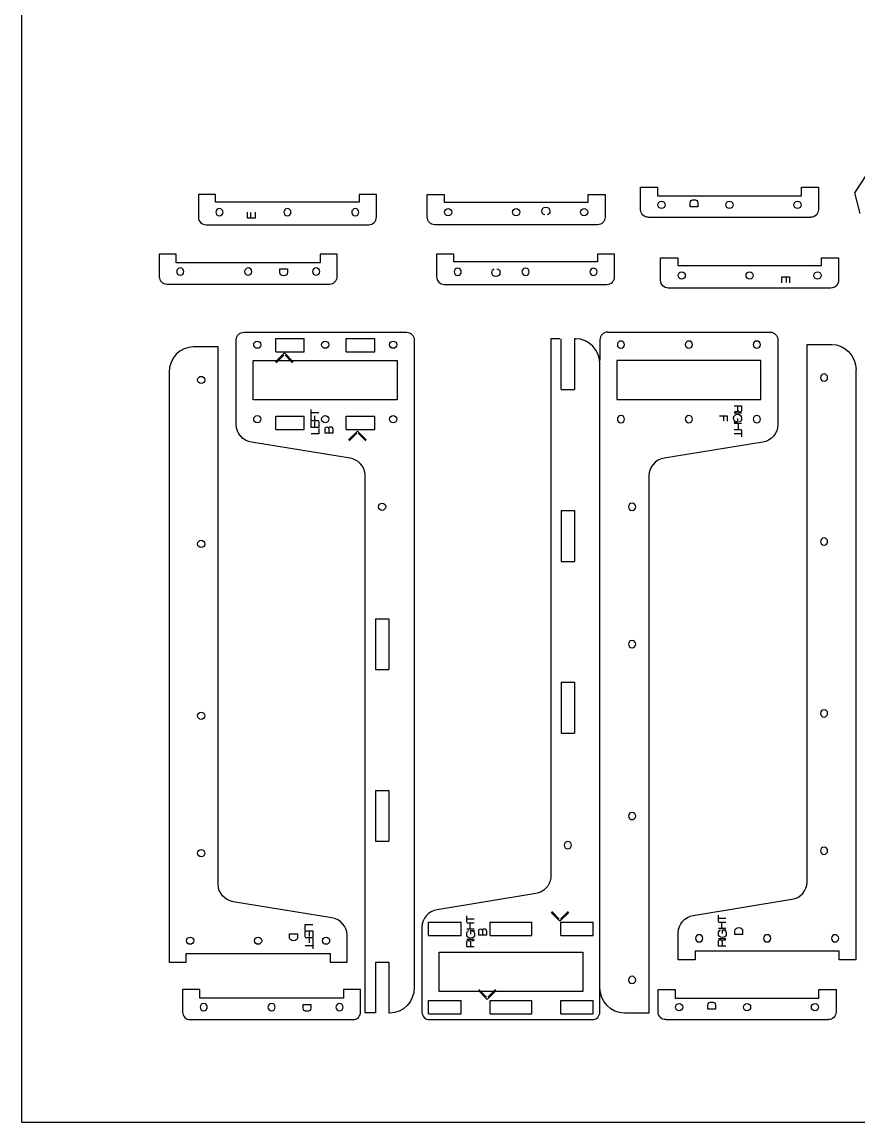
# Model space of a CAD drawing. Header units: millimetres. Extents: x -1200 to 0, y -900 to 0.
# Drawn here: x -1200 to -871.1, y -900 to -467.5 of the extents above; entities that cross this region are included whole.
import ezdxf

# ---------------------------------------------------------------- set-up
doc = ezdxf.new("R2010")
doc.units = ezdxf.units.MM
doc.layers.add('CUTS', color=1, linetype='Continuous', true_color=0xff0000)
doc.layers.add('TEXT', color=5, linetype='Continuous', true_color=0x0000ff)
doc.layers.add('laser bed referance', color=3, linetype='Continuous', lineweight=25, true_color=0x00ff00)

msp = doc.modelspace()

# ---------------------------------------------------------------- linework, layer by layer
at = {"layer": 'CUTS', "color": 1, "lineweight": 25, "true_color": 0xff0000}
for p, q in [((-953.69, -544.28), (-889.69, -544.28)), ((-948.78, -569.08), (-948.78, -560.26)), ((-1143, -570.55), (-1079, -570.55)), ((-1112.71, -589.45), (-1048.71, -589.45)), ((-1100.18, -597.17), (-1100.18, -591.97)), ((-1100.18, -591.97), (-1088.96, -591.97)), ((-1088.96, -597.17), (-1088.96, -591.97)), ((-1072.46, -597.17), (-1072.46, -591.97)), ((-1072.46, -591.97), (-1061.23, -591.97)), ((-1061.23, -597.17), (-1061.23, -591.97)), ((-988.4, -592.05), (-991.94, -592.07)), ((-991.94, -592.07), (-991.94, -804.07)), ((-987.9, -612.03), (-987.9, -592.05)), ((-982.2, -592.03), (-982.7, -592.03)), ((-982.7, -592.05), (-982.7, -612.03)), ((-969.66, -589.43), (-905.66, -589.43)), ((-1100.18, -597.17), (-1088.96, -597.17)), ((-1072.46, -597.17), (-1061.23, -597.17)), ((-1142.13, -605.21), (-1142.13, -837.12)), ((-871.88, -836.19), (-871.88, -604.28)), ((-987.9, -612.03), (-982.7, -612.03)), ((-1100.18, -627.72), (-1100.18, -622.52)), ((-1100.18, -622.52), (-1088.96, -622.52)), ((-1088.96, -627.72), (-1088.96, -622.52)), ((-1072.46, -627.72), (-1072.46, -622.52)), ((-1072.46, -622.52), (-1061.23, -622.52)), ((-1061.23, -627.72), (-1061.23, -622.52)), ((-1100.18, -627.72), (-1088.96, -627.72)), ((-1072.46, -627.72), (-1061.23, -627.72)), ((-1064.99, -857.14), (-1065.03, -645.14)), ((-987.9, -659.57), (-982.7, -659.57)), ((-987.9, -659.57), (-987.9, -679.57)), ((-982.7, -659.57), (-982.7, -679.57)), ((-987.9, -679.57), (-982.7, -679.57)), ((-1060.95, -702.13), (-1055.75, -702.13)), ((-1060.95, -702.13), (-1060.95, -722.13)), ((-1055.75, -702.13), (-1055.75, -722.13)), ((-1060.95, -722.13), (-1055.75, -722.13)), ((-987.9, -727.08), (-982.7, -727.08)), ((-987.9, -727.08), (-987.9, -747.08)), ((-982.7, -727.08), (-982.7, -747.08)), ((-987.9, -747.08), (-982.7, -747.08)), ((-1060.95, -769.64), (-1055.75, -769.64)), ((-1060.95, -769.64), (-1060.95, -789.64)), ((-1055.75, -769.64), (-1055.75, -789.64)), ((-1060.95, -789.64), (-1055.75, -789.64)), ((-1040.04, -826.69), (-1040.04, -821.49)), ((-1040.04, -821.49), (-1027.24, -821.49)), ((-1027.24, -826.69), (-1027.24, -821.49)), ((-1015.81, -826.69), (-1015.81, -821.49)), ((-1015.81, -821.49), (-999.51, -821.49)), ((-999.51, -826.69), (-999.51, -821.49)), ((-988.09, -826.69), (-988.09, -821.49)), ((-988.09, -821.49), (-975.29, -821.49)), ((-975.29, -826.69), (-975.29, -821.49)), ((-1040.04, -826.69), (-1027.24, -826.69)), ((-1015.81, -826.69), (-999.51, -826.69)), ((-988.09, -826.69), (-975.29, -826.69)), ((-1060.95, -837.18), (-1055.75, -837.18)), ((-1060.95, -837.18), (-1060.95, -857.14)), ((-1055.75, -837.18), (-1055.75, -857.14)), ((-1040.04, -857.44), (-1040.04, -852.24)), ((-1040.04, -852.24), (-1027.24, -852.24)), ((-1027.24, -857.44), (-1027.24, -852.24)), ((-1015.81, -857.44), (-1015.81, -852.24)), ((-1015.81, -852.24), (-999.51, -852.24)), ((-999.51, -857.44), (-999.51, -852.24)), ((-988.09, -857.44), (-988.09, -852.24)), ((-988.09, -852.24), (-975.29, -852.24)), ((-975.29, -857.44), (-975.29, -852.24)), ((-1133.8, -859.76), (-1069.8, -859.76)), ((-1060.95, -857.14), (-1064.99, -857.14)), ((-1055.35, -857.18), (-1055.75, -857.14)), ((-1040.04, -857.44), (-1027.24, -857.44)), ((-1039.66, -859.76), (-975.66, -859.76)), ((-1015.81, -857.44), (-999.51, -857.44)), ((-988.09, -857.44), (-975.29, -857.44)), ((-946.8, -859.76), (-882.8, -859.76))]:
    msp.add_line(p, q, dxfattribs=at)
for points in [[(-755.65, -532.84), (-755.65, -532.8), (-793.15, -532.82), (-865.6, -523.98), (-872.48, -534.68), (-870.41, -542.76)], [(-1060.61, -544.2), (-1060.61, -535.37), (-1067.31, -535.37), (-1067.31, -538.32), (-1123.91, -538.32), (-1123.91, -535.37), (-1130.61, -535.37), (-1130.61, -544.2)], [(-1040.61, -544.2), (-1040.61, -535.37), (-1033.91, -535.37), (-1033.91, -538.32), (-977.31, -538.32), (-977.31, -535.37), (-970.61, -535.37), (-970.61, -538.28), (-970.61, -544.2)], [(-956.69, -541.28), (-956.69, -532.46), (-949.99, -532.46), (-949.99, -535.86), (-893.39, -535.86), (-893.39, -532.46), (-886.69, -532.46), (-886.69, -541.28)], [(-1127.61, -547.2), (-1063.61, -547.2), (-1063.61, -547.2)], [(-973.61, -547.2), (-1037.61, -547.2), (-1037.61, -547.2)], [(-1076, -567.55), (-1076, -558.72), (-1082.7, -558.72), (-1082.7, -562.12), (-1139.3, -562.12), (-1139.3, -558.72), (-1146, -558.72), (-1146, -567.55)], [(-966.89, -567.64), (-966.89, -558.82), (-973.59, -558.82), (-973.59, -561.77), (-1030.19, -561.77), (-1030.19, -558.82), (-1036.89, -558.82), (-1036.89, -567.64)], [(-948.78, -560.26), (-942.08, -560.26), (-942.08, -563.21), (-885.48, -563.21), (-885.48, -560.26), (-878.78, -560.26), (-878.78, -569.08)], [(-1033.89, -570.64), (-969.89, -570.64), (-969.89, -570.64)], [(-881.78, -572.08), (-945.78, -572.08)], [(-1115.71, -625.89), (-1115.71, -596.39), (-1115.71, -592.45)], [(-1045.71, -592.45), (-1045.71, -844), (-1045.71, -847.18)], [(-972.66, -592.43), (-972.66, -600.55)], [(-902.66, -592.43), (-902.66, -625.88)], [(-1122.85, -806.59), (-1122.85, -595.21), (-1132.49, -595.21)], [(-891.16, -805.67), (-891.16, -594.28), (-881.52, -594.28)], [(-1109.01, -600.55), (-1052.41, -600.55), (-1052.41, -616), (-1109.01, -616), (-1109.01, -600.55), (-1109.01, -600.55)], [(-965.96, -615.98), (-909.36, -615.98), (-909.36, -600.53), (-965.96, -600.53), (-965.96, -615.98), (-965.96, -615.98)], [(-972.66, -856.76), (-972.66, -605.21), (-972.66, -602.03)], [(-1070.94, -639.02), (-1109.76, -632.67)], [(-908.61, -632.65), (-947.43, -639.01)], [(-953.38, -645.78), (-953.38, -857.16), (-963.02, -857.16)], [(-997.89, -810.19), (-1036.71, -816.54)], [(-935.93, -818.79), (-897.11, -812.44)], [(-1078.08, -819.72), (-1116.9, -813.37)], [(-1042.66, -823.32), (-1042.66, -852.82), (-1042.66, -856.76)], [(-871.88, -836.19), (-878.58, -836.19), (-878.58, -832.79), (-935.18, -832.79), (-935.18, -836.19), (-941.88, -836.19), (-941.88, -825.57)], [(-1142.13, -837.12), (-1135.43, -837.12), (-1135.43, -833.72), (-1078.83, -833.72), (-1078.83, -837.12), (-1072.13, -837.12), (-1072.13, -826.5)], [(-1035.96, -833.21), (-979.36, -833.21), (-979.36, -848.66), (-1035.96, -848.66), (-1035.96, -833.21), (-1035.96, -833.21)], [(-1066.8, -856.76), (-1066.8, -847.94), (-1073.5, -847.94), (-1073.5, -851.34), (-1130.1, -851.34), (-1130.1, -847.94), (-1136.8, -847.94), (-1136.8, -856.76)], [(-949.8, -856.76), (-949.8, -847.94), (-943.1, -847.94), (-943.1, -851.34), (-886.5, -851.34), (-886.5, -847.94), (-879.8, -847.94), (-879.8, -856.76)]]:
    msp.add_lwpolyline(points, dxfattribs=at)
for points in [[(-949.84, -539.37), (-949.84, -538.58), (-949.21, -537.94), (-948.42, -537.94)], [(-948.42, -540.79), (-949.21, -540.79), (-949.84, -540.15), (-949.84, -539.37)], [(-948.42, -537.94), (-947.63, -537.94), (-946.99, -538.58), (-946.99, -539.37)], [(-946.99, -539.37), (-946.99, -540.15), (-947.63, -540.79), (-948.42, -540.79)], [(-923.12, -539.37), (-923.12, -538.58), (-922.48, -537.94), (-921.69, -537.94)], [(-921.69, -540.79), (-922.48, -540.79), (-923.12, -540.15), (-923.12, -539.37)], [(-921.69, -537.94), (-920.91, -537.94), (-920.27, -538.58), (-920.27, -539.37)], [(-920.27, -539.37), (-920.27, -540.15), (-920.91, -540.79), (-921.69, -540.79)], [(-896.39, -539.37), (-896.39, -538.58), (-895.76, -537.94), (-894.97, -537.94)], [(-894.97, -540.79), (-895.76, -540.79), (-896.39, -540.15), (-896.39, -539.37)], [(-894.97, -537.94), (-894.18, -537.94), (-893.54, -538.58), (-893.54, -539.37)], [(-893.54, -539.37), (-893.54, -540.15), (-894.18, -540.79), (-894.97, -540.79)], [(-1130.61, -544.2), (-1130.61, -545.85), (-1129.26, -547.2), (-1127.61, -547.2)], [(-1122.34, -540.86), (-1123.12, -540.86), (-1123.76, -541.5), (-1123.76, -542.28)], [(-1123.76, -542.28), (-1123.76, -543.07), (-1123.12, -543.71), (-1122.34, -543.71)], [(-1120.91, -542.28), (-1120.91, -541.5), (-1121.55, -540.86), (-1122.34, -540.86)], [(-1122.34, -543.71), (-1121.55, -543.71), (-1120.91, -543.07), (-1120.91, -542.28)], [(-1095.61, -540.86), (-1096.4, -540.86), (-1097.04, -541.5), (-1097.04, -542.28)], [(-1097.04, -542.28), (-1097.04, -543.07), (-1096.4, -543.71), (-1095.61, -543.71)], [(-1094.19, -542.28), (-1094.19, -541.5), (-1094.83, -540.86), (-1095.61, -540.86)], [(-1095.61, -543.71), (-1094.83, -543.71), (-1094.19, -543.07), (-1094.19, -542.28)], [(-1068.89, -540.86), (-1069.67, -540.86), (-1070.31, -541.5), (-1070.31, -542.28)], [(-1070.31, -542.28), (-1070.31, -543.07), (-1069.68, -543.71), (-1068.89, -543.71)], [(-1067.46, -542.28), (-1067.46, -541.5), (-1068.1, -540.86), (-1068.89, -540.86)], [(-1068.89, -543.71), (-1068.1, -543.71), (-1067.46, -543.07), (-1067.46, -542.28)], [(-1063.61, -547.2), (-1061.96, -547.2), (-1060.61, -545.85), (-1060.61, -544.2)], [(-1037.61, -547.2), (-1039.26, -547.2), (-1040.61, -545.85), (-1040.61, -544.2)], [(-1033.76, -542.28), (-1033.76, -541.5), (-1033.12, -540.86), (-1032.34, -540.86)], [(-1032.34, -543.71), (-1033.12, -543.71), (-1033.76, -543.07), (-1033.76, -542.28)], [(-1032.34, -540.86), (-1031.55, -540.86), (-1030.91, -541.5), (-1030.91, -542.28)], [(-1030.91, -542.28), (-1030.91, -543.07), (-1031.55, -543.71), (-1032.34, -543.71)], [(-1007.04, -542.28), (-1007.04, -541.5), (-1006.4, -540.86), (-1005.61, -540.86)], [(-1005.61, -543.71), (-1006.4, -543.71), (-1007.04, -543.07), (-1007.04, -542.28)], [(-1005.61, -540.86), (-1004.83, -540.86), (-1004.19, -541.5), (-1004.19, -542.28)], [(-1004.19, -542.28), (-1004.19, -543.07), (-1004.83, -543.71), (-1005.61, -543.71)], [(-980.31, -542.28), (-980.31, -541.5), (-979.67, -540.86), (-978.89, -540.86)], [(-978.89, -543.71), (-979.67, -543.71), (-980.31, -543.07), (-980.31, -542.28)], [(-978.89, -540.86), (-978.1, -540.86), (-977.46, -541.5), (-977.46, -542.28)], [(-977.46, -542.28), (-977.46, -543.07), (-978.1, -543.71), (-978.89, -543.71)], [(-970.61, -544.2), (-970.61, -545.85), (-971.96, -547.2), (-973.61, -547.2)], [(-953.69, -544.28), (-955.34, -544.28), (-956.69, -542.93), (-956.69, -541.28)], [(-886.69, -541.28), (-886.69, -542.93), (-888.04, -544.28), (-889.69, -544.28)], [(-1137.72, -564.2), (-1138.51, -564.2), (-1139.15, -564.84), (-1139.15, -565.63)], [(-1139.15, -565.63), (-1139.15, -566.42), (-1138.51, -567.05), (-1137.72, -567.05)], [(-1136.3, -565.63), (-1136.3, -564.84), (-1136.94, -564.2), (-1137.72, -564.2)], [(-1137.72, -567.05), (-1136.94, -567.05), (-1136.3, -566.42), (-1136.3, -565.63)], [(-1111, -564.2), (-1111.78, -564.2), (-1112.42, -564.84), (-1112.42, -565.63)], [(-1112.42, -565.63), (-1112.42, -566.42), (-1111.78, -567.05), (-1111, -567.05)], [(-1109.57, -565.63), (-1109.57, -564.84), (-1110.21, -564.2), (-1111, -564.2)], [(-1111, -567.05), (-1110.21, -567.05), (-1109.57, -566.42), (-1109.57, -565.63)], [(-1084.27, -564.2), (-1085.06, -564.2), (-1085.7, -564.84), (-1085.7, -565.63)], [(-1085.7, -565.63), (-1085.7, -566.42), (-1085.06, -567.05), (-1084.27, -567.05)], [(-1082.85, -565.63), (-1082.85, -564.84), (-1083.49, -564.2), (-1084.27, -564.2)], [(-1084.27, -567.05), (-1083.49, -567.05), (-1082.85, -566.42), (-1082.85, -565.63)], [(-1028.62, -564.3), (-1029.4, -564.3), (-1030.04, -564.94), (-1030.04, -565.73)], [(-1030.04, -565.73), (-1030.04, -566.51), (-1029.4, -567.15), (-1028.62, -567.15)], [(-1027.19, -565.73), (-1027.19, -564.94), (-1027.83, -564.3), (-1028.62, -564.3)], [(-1028.62, -567.15), (-1027.83, -567.15), (-1027.19, -566.51), (-1027.19, -565.73)], [(-1001.89, -564.3), (-1002.68, -564.3), (-1003.32, -564.94), (-1003.32, -565.73)], [(-1003.32, -565.73), (-1003.32, -566.51), (-1002.68, -567.15), (-1001.89, -567.15)], [(-1000.47, -565.73), (-1000.47, -564.94), (-1001.1, -564.3), (-1001.89, -564.3)], [(-1001.89, -567.15), (-1001.1, -567.15), (-1000.47, -566.51), (-1000.47, -565.73)], [(-975.17, -564.3), (-975.95, -564.3), (-976.59, -564.94), (-976.59, -565.73)], [(-976.59, -565.73), (-976.59, -566.51), (-975.95, -567.15), (-975.17, -567.15)], [(-973.74, -565.73), (-973.74, -564.94), (-974.38, -564.3), (-975.17, -564.3)], [(-975.17, -567.15), (-974.38, -567.15), (-973.74, -566.51), (-973.74, -565.73)], [(-941.92, -567.17), (-941.92, -566.38), (-941.29, -565.74), (-940.5, -565.74)], [(-940.5, -565.74), (-939.71, -565.74), (-939.08, -566.38), (-939.08, -567.17)], [(-915.2, -567.17), (-915.2, -566.38), (-914.56, -565.74), (-913.78, -565.74)], [(-913.78, -565.74), (-912.99, -565.74), (-912.35, -566.38), (-912.35, -567.17)], [(-888.48, -567.17), (-888.48, -566.38), (-887.84, -565.74), (-887.05, -565.74)], [(-887.05, -565.74), (-886.26, -565.74), (-885.63, -566.38), (-885.63, -567.17)], [(-1146, -567.55), (-1146, -569.2), (-1144.65, -570.55), (-1143, -570.55)], [(-1079, -570.55), (-1077.35, -570.55), (-1076, -569.2), (-1076, -567.55)], [(-1036.89, -567.64), (-1036.89, -569.29), (-1035.54, -570.64), (-1033.89, -570.64)], [(-969.89, -570.64), (-968.24, -570.64), (-966.89, -569.29), (-966.89, -567.64)], [(-945.78, -572.08), (-947.43, -572.08), (-948.78, -570.74), (-948.78, -569.08)], [(-940.5, -568.59), (-941.29, -568.59), (-941.92, -567.95), (-941.92, -567.17)], [(-939.08, -567.17), (-939.08, -567.95), (-939.71, -568.59), (-940.5, -568.59)], [(-913.78, -568.59), (-914.56, -568.59), (-915.2, -567.95), (-915.2, -567.17)], [(-912.35, -567.17), (-912.35, -567.95), (-912.99, -568.59), (-913.78, -568.59)], [(-887.05, -568.59), (-887.84, -568.59), (-888.48, -567.95), (-888.48, -567.17)], [(-885.63, -567.17), (-885.63, -567.95), (-886.26, -568.59), (-887.05, -568.59)], [(-878.78, -569.08), (-878.78, -570.74), (-880.13, -572.08), (-881.78, -572.08)], [(-1115.71, -592.45), (-1115.71, -590.8), (-1114.36, -589.45), (-1112.71, -589.45)], [(-1048.71, -589.45), (-1047.06, -589.45), (-1045.71, -590.8), (-1045.71, -592.45)], [(-972.66, -602.03), (-972.66, -596.57), (-976.94, -592.09), (-982.2, -592.03)], [(-969.66, -589.43), (-971.31, -589.43), (-972.66, -590.78), (-972.66, -592.43)], [(-905.66, -589.43), (-904.01, -589.43), (-902.66, -590.78), (-902.66, -592.43)], [(-1132.49, -595.21), (-1137.79, -595.21), (-1142.13, -599.71), (-1142.13, -605.21)], [(-1108.86, -594.36), (-1108.86, -593.58), (-1108.22, -592.94), (-1107.43, -592.94)], [(-1107.43, -595.79), (-1108.22, -595.79), (-1108.86, -595.15), (-1108.86, -594.36)], [(-1107.43, -592.94), (-1106.65, -592.94), (-1106.01, -593.58), (-1106.01, -594.36)], [(-1106.01, -594.36), (-1106.01, -595.15), (-1106.65, -595.79), (-1107.43, -595.79)], [(-1082.13, -594.36), (-1082.13, -593.58), (-1081.49, -592.94), (-1080.71, -592.94)], [(-1080.71, -595.79), (-1081.49, -595.79), (-1082.13, -595.15), (-1082.13, -594.36)], [(-1080.71, -592.94), (-1079.92, -592.94), (-1079.28, -593.58), (-1079.28, -594.36)], [(-1079.28, -594.36), (-1079.28, -595.15), (-1079.92, -595.79), (-1080.71, -595.79)], [(-1055.41, -594.36), (-1055.41, -593.58), (-1054.77, -592.94), (-1053.98, -592.94)], [(-1053.98, -595.79), (-1054.77, -595.79), (-1055.41, -595.15), (-1055.41, -594.36)], [(-1053.98, -592.94), (-1053.2, -592.94), (-1052.56, -593.58), (-1052.56, -594.36)], [(-1052.56, -594.36), (-1052.56, -595.15), (-1053.2, -595.79), (-1053.98, -595.79)], [(-964.38, -592.93), (-965.17, -592.93), (-965.81, -593.56), (-965.81, -594.35)], [(-965.81, -594.35), (-965.81, -595.14), (-965.17, -595.78), (-964.38, -595.78)], [(-962.96, -594.35), (-962.96, -593.56), (-963.6, -592.93), (-964.38, -592.93)], [(-964.38, -595.78), (-963.6, -595.78), (-962.96, -595.14), (-962.96, -594.35)], [(-937.66, -592.93), (-938.45, -592.93), (-939.08, -593.56), (-939.08, -594.35)], [(-939.08, -594.35), (-939.08, -595.14), (-938.45, -595.78), (-937.66, -595.78)], [(-936.23, -594.35), (-936.23, -593.56), (-936.87, -592.93), (-937.66, -592.93)], [(-937.66, -595.78), (-936.87, -595.78), (-936.23, -595.14), (-936.23, -594.35)], [(-910.93, -592.93), (-911.72, -592.93), (-912.36, -593.56), (-912.36, -594.35)], [(-912.36, -594.35), (-912.36, -595.14), (-911.72, -595.78), (-910.93, -595.78)], [(-909.51, -594.35), (-909.51, -593.56), (-910.15, -592.93), (-910.93, -592.93)], [(-910.93, -595.78), (-910.15, -595.78), (-909.51, -595.14), (-909.51, -594.35)], [(-881.52, -594.28), (-876.22, -594.28), (-871.88, -598.78), (-871.88, -604.28)], [(-1130.92, -608.24), (-1130.92, -607.45), (-1130.28, -606.81), (-1129.49, -606.81)], [(-1129.49, -609.66), (-1130.28, -609.66), (-1130.92, -609.02), (-1130.92, -608.24)], [(-1129.49, -606.81), (-1128.7, -606.81), (-1128.07, -607.45), (-1128.07, -608.24)], [(-1128.07, -608.24), (-1128.07, -609.02), (-1128.7, -609.66), (-1129.49, -609.66)], [(-884.52, -605.88), (-885.3, -605.88), (-885.94, -606.52), (-885.94, -607.31)], [(-885.94, -607.31), (-885.94, -608.09), (-885.3, -608.73), (-884.52, -608.73)], [(-883.09, -607.31), (-883.09, -606.52), (-883.73, -605.88), (-884.52, -605.88)], [(-884.52, -608.73), (-883.73, -608.73), (-883.09, -608.09), (-883.09, -607.31)], [(-1108.86, -623.68), (-1108.86, -622.89), (-1108.22, -622.25), (-1107.43, -622.25)], [(-1107.43, -622.25), (-1106.64, -622.25), (-1106.01, -622.89), (-1106.01, -623.68)], [(-1082.13, -623.68), (-1082.13, -622.89), (-1081.49, -622.25), (-1080.71, -622.25)], [(-1080.71, -622.25), (-1079.92, -622.25), (-1079.28, -622.89), (-1079.28, -623.68)], [(-1055.41, -623.68), (-1055.41, -622.89), (-1054.77, -622.25), (-1053.98, -622.25)], [(-1053.98, -622.25), (-1053.2, -622.25), (-1052.56, -622.89), (-1052.56, -623.68)], [(-964.38, -622.24), (-965.17, -622.24), (-965.81, -622.88), (-965.81, -623.67)], [(-962.96, -623.67), (-962.96, -622.88), (-963.6, -622.24), (-964.38, -622.24)], [(-937.66, -622.24), (-938.45, -622.24), (-939.08, -622.88), (-939.08, -623.67)], [(-936.23, -623.67), (-936.23, -622.88), (-936.87, -622.24), (-937.66, -622.24)], [(-910.93, -622.24), (-911.72, -622.24), (-912.36, -622.88), (-912.36, -623.67)], [(-909.51, -623.67), (-909.51, -622.88), (-910.15, -622.24), (-910.93, -622.24)], [(-1109.76, -632.67), (-1113.03, -632.24), (-1115.71, -629.19), (-1115.71, -625.89)], [(-1107.43, -625.1), (-1108.22, -625.1), (-1108.86, -624.47), (-1108.86, -623.68)], [(-1106.01, -623.68), (-1106.01, -624.47), (-1106.64, -625.1), (-1107.43, -625.1)], [(-1080.71, -625.1), (-1081.49, -625.1), (-1082.13, -624.47), (-1082.13, -623.68)], [(-1079.28, -623.68), (-1079.28, -624.47), (-1079.92, -625.1), (-1080.71, -625.1)], [(-1053.98, -625.1), (-1054.77, -625.1), (-1055.41, -624.47), (-1055.41, -623.68)], [(-1052.56, -623.68), (-1052.56, -624.47), (-1053.2, -625.1), (-1053.98, -625.1)], [(-965.81, -623.67), (-965.81, -624.45), (-965.17, -625.09), (-964.38, -625.09)], [(-964.38, -625.09), (-963.6, -625.09), (-962.96, -624.45), (-962.96, -623.67)], [(-939.08, -623.67), (-939.08, -624.45), (-938.45, -625.09), (-937.66, -625.09)], [(-937.66, -625.09), (-936.87, -625.09), (-936.23, -624.45), (-936.23, -623.67)], [(-912.36, -623.67), (-912.36, -624.45), (-911.72, -625.09), (-910.93, -625.09)], [(-910.93, -625.09), (-910.15, -625.09), (-909.51, -624.45), (-909.51, -623.67)], [(-902.66, -625.88), (-902.66, -629.18), (-905.34, -632.23), (-908.61, -632.65)], [(-1065.03, -645.14), (-1065.35, -642.1), (-1067.89, -639.42), (-1070.94, -639.02)], [(-947.43, -639.01), (-950.7, -639.43), (-953.38, -642.48), (-953.38, -645.78)], [(-1059.77, -658.08), (-1059.77, -657.29), (-1059.13, -656.65), (-1058.35, -656.65)], [(-1058.35, -656.65), (-1057.56, -656.65), (-1056.92, -657.29), (-1056.92, -658.08)], [(-960.02, -656.68), (-960.81, -656.68), (-961.45, -657.32), (-961.45, -658.11)], [(-958.6, -658.11), (-958.6, -657.32), (-959.23, -656.68), (-960.02, -656.68)], [(-1058.35, -659.5), (-1059.13, -659.5), (-1059.77, -658.86), (-1059.77, -658.08)], [(-1056.92, -658.08), (-1056.92, -658.86), (-1057.56, -659.5), (-1058.35, -659.5)], [(-961.45, -658.11), (-961.45, -658.89), (-960.81, -659.53), (-960.02, -659.53)], [(-960.02, -659.53), (-959.23, -659.53), (-958.6, -658.89), (-958.6, -658.11)], [(-884.52, -670.35), (-885.3, -670.35), (-885.94, -670.99), (-885.94, -671.78)], [(-883.09, -671.78), (-883.09, -670.99), (-883.73, -670.35), (-884.52, -670.35)], [(-1130.92, -672.71), (-1130.92, -671.92), (-1130.28, -671.28), (-1129.49, -671.28)], [(-1129.49, -674.13), (-1130.28, -674.13), (-1130.92, -673.5), (-1130.92, -672.71)], [(-1129.49, -671.28), (-1128.7, -671.28), (-1128.07, -671.92), (-1128.07, -672.71)], [(-1128.07, -672.71), (-1128.07, -673.5), (-1128.7, -674.13), (-1129.49, -674.13)], [(-885.94, -671.78), (-885.94, -672.57), (-885.3, -673.2), (-884.52, -673.2)], [(-884.52, -673.2), (-883.73, -673.2), (-883.09, -672.57), (-883.09, -671.78)], [(-960.02, -710.69), (-960.81, -710.69), (-961.45, -711.33), (-961.45, -712.11)], [(-961.45, -712.11), (-961.45, -712.9), (-960.81, -713.54), (-960.02, -713.54)], [(-958.6, -712.11), (-958.6, -711.33), (-959.23, -710.69), (-960.02, -710.69)], [(-960.02, -713.54), (-959.23, -713.54), (-958.6, -712.9), (-958.6, -712.11)], [(-1130.92, -740.26), (-1130.92, -739.48), (-1130.28, -738.84), (-1129.49, -738.84)], [(-1129.49, -738.84), (-1128.7, -738.84), (-1128.07, -739.48), (-1128.07, -740.26)], [(-884.52, -737.91), (-885.3, -737.91), (-885.94, -738.55), (-885.94, -739.33)], [(-885.94, -739.33), (-885.94, -740.12), (-885.3, -740.76), (-884.52, -740.76)], [(-883.09, -739.33), (-883.09, -738.55), (-883.73, -737.91), (-884.52, -737.91)], [(-884.52, -740.76), (-883.73, -740.76), (-883.09, -740.12), (-883.09, -739.33)], [(-1129.49, -741.69), (-1130.28, -741.69), (-1130.92, -741.05), (-1130.92, -740.26)], [(-1128.07, -740.26), (-1128.07, -741.05), (-1128.7, -741.69), (-1129.49, -741.69)], [(-960.02, -778.27), (-960.81, -778.27), (-961.45, -778.9), (-961.45, -779.69)], [(-958.6, -779.69), (-958.6, -778.9), (-959.23, -778.27), (-960.02, -778.27)], [(-961.45, -779.69), (-961.45, -780.48), (-960.81, -781.12), (-960.02, -781.12)], [(-960.02, -781.12), (-959.23, -781.12), (-958.6, -780.48), (-958.6, -779.69)], [(-985.3, -789.7), (-986.09, -789.7), (-986.72, -790.34), (-986.72, -791.13)], [(-986.72, -791.13), (-986.72, -791.92), (-986.09, -792.55), (-985.3, -792.55)], [(-983.87, -791.13), (-983.87, -790.34), (-984.51, -789.7), (-985.3, -789.7)], [(-985.3, -792.55), (-984.51, -792.55), (-983.87, -791.92), (-983.87, -791.13)], [(-1130.92, -794.27), (-1130.92, -793.48), (-1130.28, -792.85), (-1129.49, -792.85)], [(-1129.49, -795.7), (-1130.28, -795.7), (-1130.92, -795.06), (-1130.92, -794.27)], [(-1129.49, -792.85), (-1128.7, -792.85), (-1128.07, -793.48), (-1128.07, -794.27)], [(-1128.07, -794.27), (-1128.07, -795.06), (-1128.7, -795.7), (-1129.49, -795.7)], [(-884.52, -791.92), (-885.3, -791.92), (-885.94, -792.56), (-885.94, -793.34)], [(-885.94, -793.34), (-885.94, -794.13), (-885.3, -794.77), (-884.52, -794.77)], [(-883.09, -793.34), (-883.09, -792.56), (-883.73, -791.92), (-884.52, -791.92)], [(-884.52, -794.77), (-883.73, -794.77), (-883.09, -794.13), (-883.09, -793.34)], [(-991.98, -804.07), (-992.31, -807.11), (-994.84, -809.79), (-997.89, -810.19)], [(-1116.9, -813.37), (-1120.17, -812.94), (-1122.85, -809.89), (-1122.85, -806.59)], [(-897.11, -812.44), (-893.84, -812.01), (-891.16, -808.96), (-891.16, -805.67)], [(-1036.71, -816.54), (-1039.98, -816.97), (-1042.66, -820.01), (-1042.66, -823.32)], [(-1072.13, -826.5), (-1072.13, -823.2), (-1074.81, -820.15), (-1078.08, -819.72)], [(-941.88, -825.57), (-941.88, -822.27), (-939.2, -819.22), (-935.93, -818.79)], [(-1135.28, -828.71), (-1135.28, -827.92), (-1134.64, -827.28), (-1133.85, -827.28)], [(-1133.85, -830.13), (-1134.64, -830.13), (-1135.28, -829.5), (-1135.28, -828.71)], [(-1133.85, -827.28), (-1133.07, -827.28), (-1132.43, -827.92), (-1132.43, -828.71)], [(-1132.43, -828.71), (-1132.43, -829.5), (-1133.07, -830.13), (-1133.85, -830.13)], [(-1108.56, -828.71), (-1108.56, -827.92), (-1107.92, -827.28), (-1107.13, -827.28)], [(-1107.13, -830.13), (-1107.92, -830.13), (-1108.56, -829.5), (-1108.56, -828.71)], [(-1107.13, -827.28), (-1106.34, -827.28), (-1105.71, -827.92), (-1105.71, -828.71)], [(-1105.71, -828.71), (-1105.71, -829.5), (-1106.34, -830.13), (-1107.13, -830.13)], [(-1081.83, -828.71), (-1081.83, -827.92), (-1081.19, -827.28), (-1080.41, -827.28)], [(-1080.41, -830.13), (-1081.19, -830.13), (-1081.83, -829.5), (-1081.83, -828.71)], [(-1080.41, -827.28), (-1079.62, -827.28), (-1078.98, -827.92), (-1078.98, -828.71)], [(-1078.98, -828.71), (-1078.98, -829.5), (-1079.62, -830.13), (-1080.41, -830.13)], [(-933.6, -826.36), (-934.39, -826.36), (-935.03, -826.99), (-935.03, -827.78)], [(-935.03, -827.78), (-935.03, -828.57), (-934.39, -829.21), (-933.6, -829.21)], [(-932.18, -827.78), (-932.18, -826.99), (-932.82, -826.36), (-933.6, -826.36)], [(-933.6, -829.21), (-932.82, -829.21), (-932.18, -828.57), (-932.18, -827.78)], [(-906.88, -826.36), (-907.66, -826.36), (-908.3, -826.99), (-908.3, -827.78)], [(-908.3, -827.78), (-908.3, -828.57), (-907.66, -829.21), (-906.88, -829.21)], [(-905.45, -827.78), (-905.45, -826.99), (-906.09, -826.36), (-906.88, -826.36)], [(-906.88, -829.21), (-906.09, -829.21), (-905.45, -828.57), (-905.45, -827.78)], [(-880.15, -826.36), (-880.94, -826.36), (-881.58, -826.99), (-881.58, -827.78)], [(-881.58, -827.78), (-881.58, -828.57), (-880.94, -829.21), (-880.15, -829.21)], [(-878.73, -827.78), (-878.73, -826.99), (-879.37, -826.36), (-880.15, -826.36)], [(-880.15, -829.21), (-879.37, -829.21), (-878.73, -828.57), (-878.73, -827.78)], [(-960.02, -842.72), (-960.81, -842.72), (-961.45, -843.35), (-961.45, -844.14)], [(-958.6, -844.14), (-958.6, -843.35), (-959.23, -842.72), (-960.02, -842.72)], [(-1045.71, -847.18), (-1045.71, -852.68), (-1050.05, -857.18), (-1055.35, -857.18)], [(-963.02, -857.16), (-968.32, -857.16), (-972.66, -852.66), (-972.66, -847.17)], [(-961.45, -844.14), (-961.45, -844.93), (-960.81, -845.57), (-960.02, -845.57)], [(-960.02, -845.57), (-959.23, -845.57), (-958.6, -844.93), (-958.6, -844.14)], [(-1128.53, -853.42), (-1129.31, -853.42), (-1129.95, -854.06), (-1129.95, -854.84)], [(-1129.95, -854.84), (-1129.95, -855.63), (-1129.31, -856.27), (-1128.53, -856.27)], [(-1127.1, -854.84), (-1127.1, -854.06), (-1127.74, -853.42), (-1128.53, -853.42)], [(-1128.53, -856.27), (-1127.74, -856.27), (-1127.1, -855.63), (-1127.1, -854.84)], [(-1101.8, -853.42), (-1102.59, -853.42), (-1103.23, -854.06), (-1103.23, -854.84)], [(-1103.23, -854.84), (-1103.23, -855.63), (-1102.59, -856.27), (-1101.8, -856.27)], [(-1100.38, -854.84), (-1100.38, -854.06), (-1101.01, -853.42), (-1101.8, -853.42)], [(-1101.8, -856.27), (-1101.01, -856.27), (-1100.38, -855.63), (-1100.38, -854.84)], [(-1075.08, -853.42), (-1075.86, -853.42), (-1076.5, -854.06), (-1076.5, -854.84)], [(-1076.5, -854.84), (-1076.5, -855.63), (-1075.86, -856.27), (-1075.08, -856.27)], [(-1073.65, -854.84), (-1073.65, -854.06), (-1074.29, -853.42), (-1075.08, -853.42)], [(-1075.08, -856.27), (-1074.29, -856.27), (-1073.65, -855.63), (-1073.65, -854.84)], [(-942.95, -854.84), (-942.95, -854.06), (-942.31, -853.42), (-941.53, -853.42)], [(-941.53, -856.27), (-942.31, -856.27), (-942.95, -855.63), (-942.95, -854.84)], [(-941.53, -853.42), (-940.74, -853.42), (-940.1, -854.06), (-940.1, -854.84)], [(-940.1, -854.84), (-940.1, -855.63), (-940.74, -856.27), (-941.53, -856.27)], [(-916.23, -854.84), (-916.23, -854.06), (-915.59, -853.42), (-914.8, -853.42)], [(-914.8, -856.27), (-915.59, -856.27), (-916.23, -855.63), (-916.23, -854.84)], [(-914.8, -853.42), (-914.02, -853.42), (-913.38, -854.06), (-913.38, -854.84)], [(-913.38, -854.84), (-913.38, -855.63), (-914.02, -856.27), (-914.8, -856.27)], [(-889.5, -854.84), (-889.5, -854.06), (-888.86, -853.42), (-888.08, -853.42)], [(-888.08, -856.27), (-888.86, -856.27), (-889.5, -855.63), (-889.5, -854.84)], [(-888.08, -853.42), (-887.29, -853.42), (-886.65, -854.06), (-886.65, -854.84)], [(-886.65, -854.84), (-886.65, -855.63), (-887.29, -856.27), (-888.08, -856.27)], [(-1136.8, -856.76), (-1136.8, -858.41), (-1135.45, -859.76), (-1133.8, -859.76)], [(-1069.8, -859.76), (-1068.15, -859.76), (-1066.8, -858.41), (-1066.8, -856.76)], [(-1042.66, -856.76), (-1042.66, -858.41), (-1041.31, -859.76), (-1039.66, -859.76)], [(-975.66, -859.76), (-974.01, -859.76), (-972.66, -858.41), (-972.66, -856.76)], [(-946.8, -859.76), (-948.45, -859.76), (-949.8, -858.41), (-949.8, -856.76)], [(-879.8, -856.76), (-879.8, -858.41), (-881.15, -859.76), (-882.8, -859.76)]]:
    msp.add_open_spline(points, degree=3, dxfattribs=at)
at = {"layer": 'laser bed referance'}
for q in [(-1200, 0), (0, -900)]:
    msp.add_line((-1200, -900), q, dxfattribs=at)
at = {"layer": 'TEXT', "color": 5, "lineweight": 25, "true_color": 0x0000ff}
for points in [[(-937.14, -540.11), (-937.14, -538.64)], [(-934.12, -538.64), (-934.12, -540.11), (-937.14, -540.11), (-937.14, -540.11)], [(-1108.32, -542.23), (-1108.32, -544.61), (-1111.35, -544.61), (-1111.35, -542.26)], [(-1109.94, -544.61), (-1109.94, -542.35)], [(-1098.57, -566), (-1098.57, -564.53), (-1095.55, -564.53), (-1095.55, -564.53)], [(-1095.55, -564.53), (-1095.55, -566)], [(-901.06, -570.02), (-901.06, -567.64), (-898.04, -567.64), (-898.04, -569.99)], [(-899.45, -567.64), (-899.45, -569.89)], [(-1093.31, -601.11), (-1096.79, -597.63), (-1100.27, -601.11)], [(-1097.04, -598.49), (-1100.04, -601.49)], [(-1093.55, -601.48), (-1096.54, -598.49)], [(-919.92, -618.38), (-916.94, -618.38), (-916.94, -620.03)], [(-918.47, -620.13), (-918.48, -618.38)], [(-1086.22, -622.51), (-1086.22, -619.88)], [(-1083.18, -621.19), (-1086.22, -621.19)], [(-1083.18, -624.32), (-1086.22, -624.32), (-1086.22, -622.18)], [(-1084.81, -624.32), (-1084.81, -622.3)], [(-925.64, -622.34), (-922.62, -622.34), (-922.62, -624.46)], [(-924.03, -622.34), (-924.03, -624.34)], [(-916.94, -621.35), (-919.92, -621.35)], [(-918.46, -620.14), (-918.47, -620.13)], [(-1083.18, -624.58), (-1083.18, -626.98), (-1086.22, -626.98), (-1086.22, -624.61)], [(-1084.81, -626.98), (-1084.81, -624.71)], [(-918.59, -623.37), (-918.59, -624.77), (-919.99, -624.77)], [(-919.92, -625.23), (-916.94, -625.23)], [(-918.33, -625.23), (-918.33, -627.79)], [(-1083.18, -627.28), (-1083.18, -629.41), (-1086.22, -629.41)], [(-1080.79, -629.17), (-1080.79, -627.53)], [(-1077.77, -627.64), (-1077.77, -629.17), (-1080.79, -629.17), (-1080.79, -629.17)], [(-1079.35, -627.38), (-1079.36, -629.17)], [(-1079.36, -627.38), (-1079.35, -627.38)], [(-1064.55, -631.82), (-1068.02, -628.35), (-1071.5, -631.82)], [(-1068.27, -629.21), (-1071.27, -632.21)], [(-1064.78, -632.19), (-1067.77, -629.21)], [(-916.94, -627.79), (-919.92, -627.79)], [(-919.92, -629.24), (-916.96, -629.24)], [(-916.94, -627.99), (-916.94, -630.57)], [(-991.64, -817.21), (-988.65, -820.2)], [(-988.15, -820.2), (-985.15, -817.2)], [(-1025.08, -821.47), (-1025.08, -818.89)], [(-1025.08, -821.67), (-1022.1, -821.67)], [(-1022.1, -820.22), (-1025.06, -820.22)], [(-1023.69, -824.23), (-1023.69, -821.67)], [(-991.88, -817.58), (-988.4, -821.06), (-984.92, -817.58)], [(-926.08, -821.21), (-926.08, -818.64)], [(-926.08, -821.42), (-923.09, -821.42)], [(-923.09, -819.97), (-926.05, -819.97)], [(-924.69, -823.98), (-924.69, -821.42)], [(-1094.71, -827.47), (-1094.71, -826), (-1091.69, -826), (-1091.69, -826)], [(-1091.69, -826), (-1091.69, -827.47)], [(-1088.67, -824.54), (-1088.67, -822.4), (-1085.62, -822.4)], [(-1088.67, -827.23), (-1088.67, -824.83), (-1085.62, -824.83), (-1085.62, -827.2)], [(-1087.04, -824.83), (-1087.04, -827.11)], [(-1022.1, -824.23), (-1025.08, -824.23)], [(-1023.43, -826.1), (-1023.43, -824.69), (-1022.03, -824.69)], [(-1020.35, -826.53), (-1020.35, -824.89)], [(-1017.32, -825), (-1017.32, -826.53), (-1020.35, -826.53), (-1020.35, -826.53)], [(-1018.91, -824.75), (-1018.91, -826.53)], [(-1018.91, -824.75), (-1018.9, -824.75)], [(-923.09, -823.98), (-926.08, -823.98)], [(-924.43, -825.84), (-924.43, -824.43), (-923.03, -824.43)], [(-919.54, -826.3), (-919.54, -824.83)], [(-916.52, -824.83), (-916.52, -826.3), (-919.54, -826.3), (-919.54, -826.3)], [(-1088.67, -827.5), (-1085.62, -827.5), (-1085.62, -829.63)], [(-1087.04, -827.5), (-1087.04, -829.51)], [(-1085.62, -829.3), (-1085.62, -831.93)], [(-1025.08, -828.12), (-1022.1, -828.12)], [(-1022.1, -831.08), (-1025.08, -831.08), (-1025.08, -829.44)], [(-1023.56, -829.33), (-1023.55, -829.33)], [(-1023.55, -829.33), (-1023.54, -831.08)], [(-926.08, -827.86), (-923.09, -827.86)], [(-923.09, -830.83), (-926.08, -830.83), (-926.08, -829.18)], [(-924.55, -829.07), (-924.54, -829.07), (-924.54, -830.83)], [(-1088.67, -830.62), (-1085.62, -830.62)], [(-1020.48, -848.31), (-1017, -851.79), (-1013.52, -848.31)], [(-1020.24, -847.94), (-1017.25, -850.93)], [(-1016.75, -850.93), (-1013.75, -847.93)], [(-1089.38, -855.22), (-1089.38, -853.74), (-1086.36, -853.74), (-1086.36, -853.74)], [(-1086.36, -853.74), (-1086.36, -855.22)], [(-930.25, -855.58), (-930.25, -854.11)], [(-927.22, -854.11), (-927.22, -855.58), (-930.25, -855.58), (-930.25, -855.58)]]:
    msp.add_lwpolyline(points, dxfattribs=at)
for points in [[(-995.51, -541.83), (-995.51, -540.97), (-994.93, -540.27), (-993.93, -540.27)], [(-993.93, -540.27), (-992.93, -540.27), (-992.35, -540.97), (-992.35, -541.83)], [(-937.14, -538.64), (-937.14, -537.8), (-936.53, -537.37), (-935.63, -537.37)], [(-935.63, -537.37), (-934.73, -537.37), (-934.12, -537.8), (-934.12, -538.64)], [(-994.3, -543.35), (-995.11, -543.26), (-995.51, -542.53), (-995.51, -541.83)], [(-992.35, -541.83), (-992.35, -542.55), (-992.65, -543.11), (-993.3, -543.27)], [(-1097.06, -567.26), (-1097.97, -567.26), (-1098.57, -566.84), (-1098.57, -566)], [(-1095.55, -566), (-1095.55, -566.84), (-1096.16, -567.26), (-1097.06, -567.26)], [(-1015.15, -566.02), (-1015.15, -565.3), (-1014.86, -564.74), (-1014.2, -564.58)], [(-1013.57, -567.58), (-1014.57, -567.58), (-1015.15, -566.88), (-1015.15, -566.02)], [(-1011.99, -566.02), (-1011.99, -566.88), (-1012.57, -567.58), (-1013.57, -567.58)], [(-1013.21, -564.51), (-1012.4, -564.59), (-1011.99, -565.32), (-1011.99, -566.02)], [(-920.06, -623.26), (-920.06, -622.41), (-919.48, -621.71), (-918.5, -621.71)], [(-919.1, -620.79), (-919.21, -620.79), (-919.8, -620.8), (-919.92, -620.86)], [(-918.47, -620.13), (-918.48, -620.59), (-918.69, -620.79), (-919.1, -620.79)], [(-918.5, -621.71), (-917.51, -621.71), (-916.94, -622.41), (-916.94, -623.26)], [(-917.75, -620.85), (-918.04, -620.85), (-918.44, -620.66), (-918.46, -620.14)], [(-916.94, -620.03), (-916.94, -620.62), (-917.22, -620.85), (-917.75, -620.85)], [(-1080.79, -627.53), (-1080.79, -627.05), (-1080.53, -626.71), (-1080.04, -626.71)], [(-1080.04, -626.71), (-1079.69, -626.71), (-1079.35, -627.03), (-1079.36, -627.38)], [(-1079.35, -627.38), (-1079.33, -626.99), (-1079.12, -626.62), (-1078.59, -626.62)], [(-1078.59, -626.62), (-1078.24, -626.62), (-1077.77, -626.84), (-1077.77, -627.64)], [(-919.09, -624.67), (-919.78, -624.46), (-920.06, -623.88), (-920.06, -623.26)], [(-918.59, -624.77), (-918.94, -624.73), (-919.09, -624.67), (-919.09, -624.67)], [(-916.94, -623.26), (-916.94, -624.19), (-917.35, -624.62), (-917.93, -624.73)], [(-1025.08, -826.21), (-1025.08, -825.27), (-1024.67, -824.84), (-1024.09, -824.74)], [(-1023.43, -824.69), (-1023.08, -824.74), (-1022.93, -824.8), (-1022.93, -824.8)], [(-1022.93, -824.8), (-1022.25, -825), (-1021.96, -825.58), (-1021.96, -826.21)], [(-1020.35, -824.89), (-1020.35, -824.41), (-1020.09, -824.08), (-1019.6, -824.08)], [(-1019.6, -824.08), (-1019.24, -824.08), (-1018.9, -824.39), (-1018.91, -824.75)], [(-1018.9, -824.75), (-1018.89, -824.36), (-1018.67, -823.99), (-1018.15, -823.99)], [(-1018.15, -823.99), (-1017.79, -823.99), (-1017.32, -824.21), (-1017.32, -825)], [(-926.08, -825.95), (-926.08, -825.02), (-925.67, -824.59), (-925.09, -824.48)], [(-924.52, -827.5), (-925.51, -827.5), (-926.08, -826.8), (-926.08, -825.95)], [(-922.96, -825.95), (-922.96, -826.8), (-923.53, -827.5), (-924.52, -827.5)], [(-924.43, -824.43), (-924.08, -824.48), (-923.93, -824.54), (-923.93, -824.54)], [(-923.93, -824.54), (-923.24, -824.75), (-922.96, -825.32), (-922.96, -825.95)], [(-919.54, -824.83), (-919.54, -823.99), (-918.93, -823.57), (-918.03, -823.57)], [(-918.03, -823.57), (-917.13, -823.57), (-916.52, -823.99), (-916.52, -824.83)], [(-1093.2, -828.73), (-1094.1, -828.73), (-1094.71, -828.31), (-1094.71, -827.47)], [(-1091.69, -827.47), (-1091.69, -828.31), (-1092.3, -828.73), (-1093.2, -828.73)], [(-1023.52, -827.75), (-1024.51, -827.75), (-1025.08, -827.06), (-1025.08, -826.21)], [(-1025.08, -829.44), (-1025.08, -828.84), (-1024.8, -828.62), (-1024.27, -828.62)], [(-1024.27, -828.62), (-1023.98, -828.62), (-1023.59, -828.81), (-1023.56, -829.33)], [(-1023.55, -829.33), (-1023.54, -828.87), (-1023.33, -828.67), (-1022.92, -828.67)], [(-1021.96, -826.21), (-1021.96, -827.06), (-1022.54, -827.75), (-1023.52, -827.75)], [(-1022.92, -828.67), (-1022.81, -828.67), (-1022.22, -828.66), (-1022.1, -828.6)], [(-926.08, -829.18), (-926.08, -828.59), (-925.79, -828.36), (-925.26, -828.36)], [(-925.26, -828.36), (-924.98, -828.36), (-924.58, -828.55), (-924.55, -829.07)], [(-924.54, -829.07), (-924.54, -828.61), (-924.33, -828.41), (-923.92, -828.41)], [(-923.92, -828.41), (-923.81, -828.41), (-923.21, -828.41), (-923.09, -828.35)], [(-1087.87, -856.48), (-1088.77, -856.48), (-1089.38, -856.05), (-1089.38, -855.22)], [(-1086.36, -855.22), (-1086.36, -856.05), (-1086.97, -856.48), (-1087.87, -856.48)], [(-930.25, -854.11), (-930.25, -853.28), (-929.64, -852.85), (-928.73, -852.85)], [(-928.73, -852.85), (-927.83, -852.85), (-927.22, -853.28), (-927.22, -854.11)]]:
    msp.add_open_spline(points, degree=3, dxfattribs=at)

doc.saveas('drawing.dxf')
